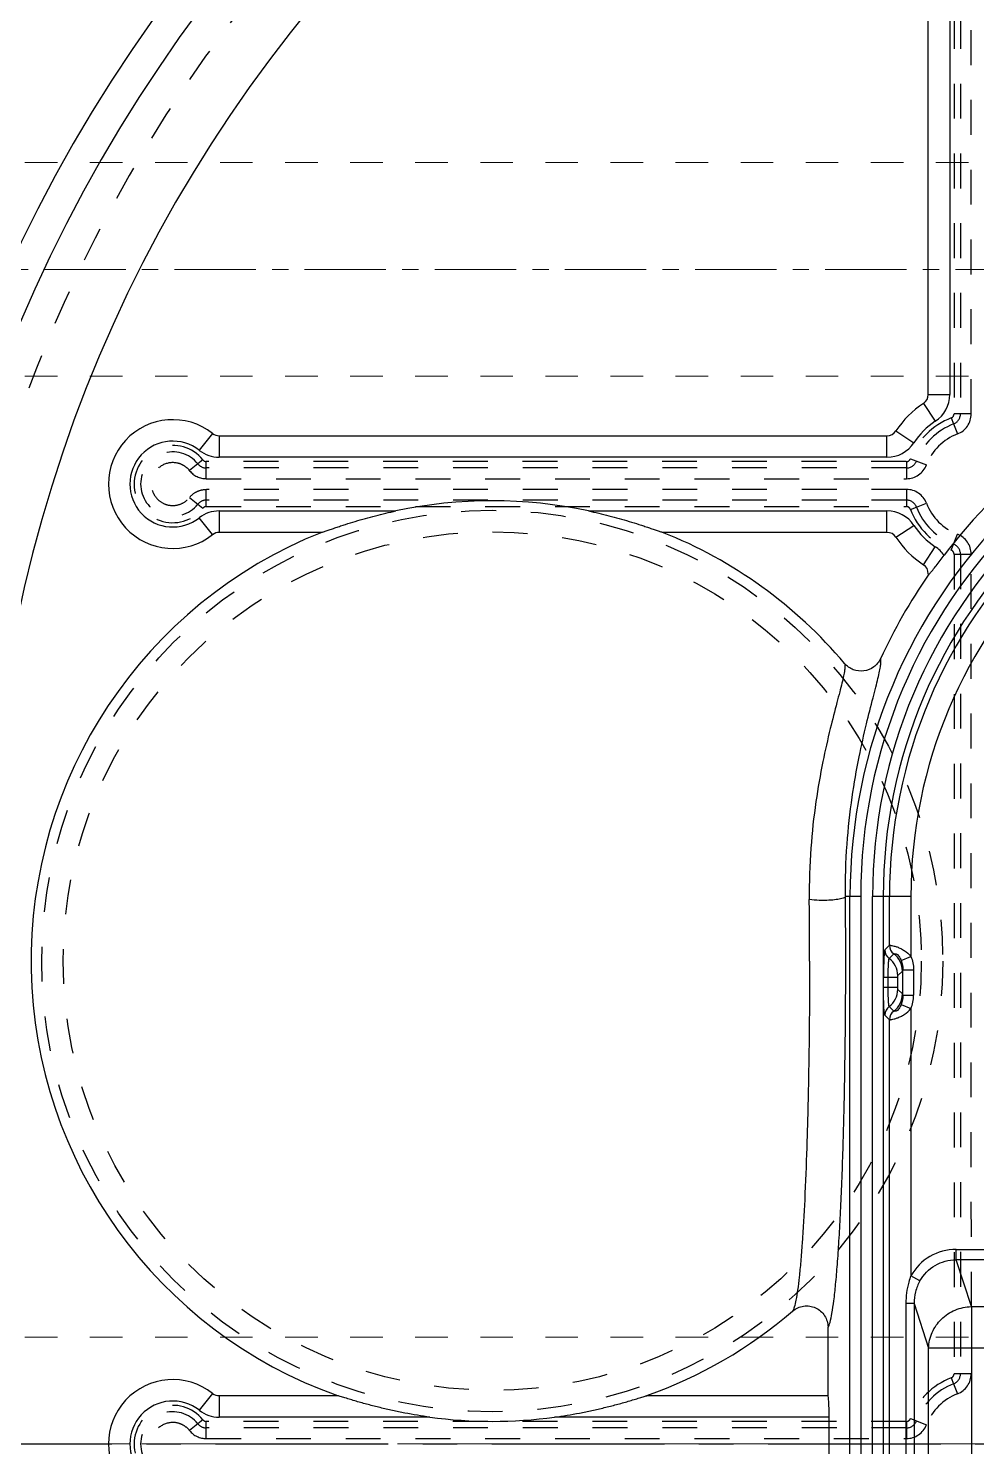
# Model space of a CAD drawing. Header units: millimetres. Extents: x -840 to 1682, y -9216 to -2117.
# Drawn here: x 237.3 to 281.7, y -4227.6 to -4161.1 of the extents above; entities that cross this region are included whole.
import ezdxf

# ---------------------------------------------------------------- set-up
doc = ezdxf.new("R2010")
doc.units = ezdxf.units.MM
doc.header["$LTSCALE"] = 16.335
doc.linetypes.add('CENTER', pattern=[0.6, 0.375, -0.075, 0.075, -0.075])
doc.linetypes.add('HIDDEN', pattern=[0.2, 0.1, -0.1])
doc.layers.get('0').update_dxf_attribs({"linetype": 'CONTINUOUS'})
doc.layers.add('cool', color=153, linetype='HIDDEN', lineweight=9)
doc.layers.add('moldbase', color=7, linetype='CONTINUOUS', lineweight=20)
doc.layers.add('DEFAULT_2', color=8, linetype='HIDDEN')

# ---------------------------------------------------------------- blocks, each defined once
blk = doc.blocks.new('7')
at = {"layer": 'cool', "ltscale": 0.932966}
for p, q in [((-1665.252, -2312.724), (-1303.907, -2312.724)), ((-1665.252, -2322.724), (-1303.907, -2322.724))]:
    blk.add_line(p, q, dxfattribs=at)
at = {"layer": 'cool', "color": 1, "linetype": 'CENTER', "ltscale": 0.621977}
blk.add_line((-1679.58, -2317.724), (-1289.58, -2317.724), dxfattribs=at)

msp = doc.modelspace()

# ---------------------------------------------------------------- linework, layer by layer
at = {"color": 7, "linetype": 'Continuous'}
for p, q in [((279.464, -4178.281), (279.464, -4144.735)), ((280.469, -4144.735), (280.469, -4178.281)), ((279.464, -4178.281), (280.469, -4178.281)), ((279.238, -4178.701), (279.791, -4179.54)), ((245.939, -4180.109), (245.317, -4180.898)), ((246.249, -4180.217), (246.249, -4181.222)), ((246.249, -4180.217), (277.529, -4180.217)), ((277.529, -4181.222), (277.529, -4180.217)), ((277.949, -4179.99), (278.788, -4180.543)), ((277.529, -4181.222), (246.249, -4181.222)), ((246.249, -4183.734), (246.249, -4184.739)), ((246.249, -4183.734), (254.528, -4183.734)), ((263.545, -4183.734), (277.529, -4183.734)), ((277.529, -4184.739), (277.529, -4183.734)), ((245.939, -4184.847), (245.317, -4184.057)), ((277.949, -4184.965), (278.788, -4184.412)), ((251.055, -4184.739), (246.249, -4184.739)), ((277.529, -4184.739), (267.018, -4184.739)), ((279.238, -4186.255), (279.791, -4185.415)), ((279.464, -4186.674), (279.464, -4186.749)), ((276.297, -4201.797), (275.583, -4201.797)), ((275.795, -4253.052), (275.795, -4201.797)), ((276.297, -4201.797), (276.297, -4253.052)), ((276.85, -4253.052), (276.85, -4201.797)), ((278.65, -4201.797), (276.85, -4201.797)), ((277.352, -4201.797), (277.352, -4253.052)), ((277.646, -4204.075), (277.646, -4201.797)), ((278.65, -4201.797), (278.65, -4204.597)), ((277.646, -4204.075), (277.429, -4204.291)), ((277.631, -4204.693), (277.847, -4204.477)), ((278.192, -4204.788), (278.65, -4204.597)), ((278.029, -4205.579), (277.365, -4205.579)), ((277.365, -4206.055), (277.365, -4205.58)), ((277.586, -4206.055), (277.586, -4205.579)), ((278.029, -4205.579), (278.029, -4206.055)), ((278.034, -4205.495), (278.25, -4205.279)), ((278.274, -4206.415), (278.274, -4205.219)), ((278.274, -4205.219), (278.776, -4205.219)), ((278.776, -4205.219), (278.776, -4206.415)), ((278.029, -4206.055), (277.365, -4206.055)), ((278.25, -4206.355), (278.034, -4206.139)), ((278.274, -4206.415), (278.776, -4206.415)), ((277.847, -4207.158), (277.631, -4206.942)), ((278.193, -4206.846), (278.65, -4207.038)), ((278.65, -4207.038), (278.65, -4219.545)), ((277.429, -4207.343), (277.646, -4207.56)), ((277.646, -4247.29), (277.646, -4207.56)), ((280.765, -4218.802), (280.765, -4218.316)), ((280.765, -4218.316), (286.239, -4218.316)), ((281.481, -4220.995), (280.765, -4218.802)), ((286.239, -4218.802), (280.765, -4218.802)), ((279.075, -4219.792), (278.65, -4219.545)), ((278.414, -4220.847), (278.414, -4234.002)), ((278.796, -4220.847), (278.414, -4220.847)), ((278.796, -4220.847), (278.796, -4234.002)), ((278.796, -4220.847), (279.479, -4222.937)), ((281.481, -4220.995), (281.481, -4233.854)), ((281.481, -4220.995), (287.281, -4220.995)), ((274.766, -4225.163), (274.766, -4221.963)), ((279.479, -4231.912), (279.479, -4222.937)), ((287.912, -4222.937), (279.479, -4222.937)), ((245.939, -4225.056), (245.317, -4225.845)), ((246.249, -4225.163), (246.249, -4226.168)), ((246.249, -4225.163), (251.794, -4225.163)), ((266.279, -4225.163), (274.766, -4225.163)), ((256.117, -4226.168), (246.249, -4226.168)), ((274.819, -4226.168), (261.956, -4226.168)), ((274.819, -4228.681), (274.819, -4226.168))]:
    msp.add_line(p, q, dxfattribs=at)
at = {"color": 1, "linetype": 'CENTER', "ltscale": 1.320531}
msp.add_line((220.187, -4227.425), (524.011, -4227.425), dxfattribs=at)
at = {"color": 7, "linetype": 'Continuous'}
for centre, radius, start, end in [((301.749, -4202.3), 81.562, 90, 180), ((301.749, -4202.3), 81.06, 90, 180), ((301.749, -4202.3), 80.559, 90, 180), ((301.749, -4202.3), 80.057, 90, 180), ((301.749, -4202.3), 80.001, 90, 180), ((301.749, -4202.3), 79.5, 90, 180), ((301.749, -4202.3), 71.857, 90, 180), ((301.749, -4202.3), 70.35, 90, 180), ((301.749, -4202.3), 66.33, 90, 180), ((301.247, -4201.797), 25.452, 90, 180), ((301.247, -4201.797), 24.95, 90, 180), ((301.247, -4201.797), 24.396, 90, 180), ((301.247, -4201.797), 23.894, 90, 180), ((301.247, -4201.797), 23.601, 90, 180), ((278.962, -4178.281), 0.502, 303.36701, 0), ((278.962, -4178.281), 1.508, 303.36701, 360), ((281.726, -4182.478), 4.522, 123.36701, 146.63299), ((301.247, -4201.797), 22.597, 90, 180), ((244.074, -4182.478), 3.015, 51.78679, 308.21321), ((281.726, -4182.478), 3.518, 123.36701, 146.63299), ((244.074, -4182.478), 2.01, 51.78679, 308.21321), ((246.249, -4179.714), 0.502, 231.78679, 270), ((277.529, -4179.714), 0.502, 270, 326.63299), ((277.529, -4179.714), 1.508, 270, 326.63299), ((246.249, -4179.714), 1.508, 231.78679, 270), ((301.247, -4201.797), 26.428, 127.85025, 142.7868), ((246.249, -4185.242), 1.508, 90, 128.21321), ((259.037, -4204.812), 21.555, 77.92769, 102.07231), ((277.529, -4185.242), 1.508, 33.36701, 90), ((281.726, -4182.478), 3.518, 213.36701, 236.63299), ((259.037, -4204.812), 21.602, 111.68315, 250.40988), ((246.249, -4185.242), 0.502, 90, 128.21321), ((259.037, -4204.812), 21.602, 40.16269, 68.31685), ((277.529, -4185.242), 0.502, 33.36701, 90), ((281.726, -4182.478), 4.522, 213.36701, 236.63299), ((278.962, -4186.674), 1.508, 34.79661, 56.63299), ((221.255, -4141.134), 73.965, 322.36349, 322.8376), ((278.962, -4186.674), 0.502, 0, 56.63299), ((301.247, -4201.797), 26.48, 145.34385, 155.11948), ((-34.49, -4204.797), 308.392, 359.9972, 0.53246), ((277.932, -4204.29), 0.503, 180.17586, 233.17069), ((278.15, -4204.074), 0.504, 180.06274, 233.01736), ((277.027, -4205.498), 1.007, 0.1765, 53.16248), ((277.243, -4205.282), 1.007, 0.18208, 53.15777), ((277.027, -4206.136), 1.007, 306.84208, 359.81778), ((277.243, -4206.352), 1.007, 306.84239, 359.81813), ((278.148, -4207.559), 0.502, 126.87026, 180.04952), ((259.037, -4204.812), 21.602, 289.59012, 310.64302), ((244.074, -4227.425), 3.015, 51.78679, 308.21321), ((244.074, -4227.425), 2.01, 51.78679, 308.21321), ((246.249, -4224.661), 0.502, 231.78679, 270), ((246.249, -4224.661), 1.508, 231.78679, 270), ((259.037, -4204.812), 21.555, 262.21628, 277.78372)]:
    msp.add_arc(centre, radius, start, end, dxfattribs=at)
msp.add_ellipse((274.766, -4226.168), major_axis=(0, 1.005), ratio=0.052408, start_param=-1.570796, end_param=0, dxfattribs=at)
for points, knots in [([(251.055, -4184.739), (251.065, -4184.739), (251.092, -4184.727), (251.146, -4184.712), (251.22, -4184.685), (251.341, -4184.643), (251.507, -4184.585), (251.717, -4184.514), (251.937, -4184.44), (252.24, -4184.342), (252.625, -4184.222), (253.094, -4184.086), (253.727, -4183.916), (254.207, -4183.803), (254.528, -4183.734)], [0, 0, 0, 0, 0.007625, 0.024283, 0.046712, 0.072662, 0.13049, 0.192581, 0.256943, 0.322646, 0.456299, 0.591511, 0.727438, 1, 1, 1, 1]), ([(263.545, -4183.734), (263.866, -4183.803), (264.346, -4183.916), (264.979, -4184.086), (265.448, -4184.222), (265.833, -4184.342), (266.136, -4184.44), (266.356, -4184.514), (266.566, -4184.585), (266.732, -4184.643), (266.853, -4184.685), (266.927, -4184.712), (266.981, -4184.727), (267.009, -4184.739), (267.018, -4184.739)], [0, 0, 0, 0, 0.272562, 0.408489, 0.543701, 0.677354, 0.743057, 0.807419, 0.86951, 0.927338, 0.953288, 0.975716, 0.992375, 1, 1, 1, 1]), ([(279.623, -4186.563), (279.639, -4186.543), (279.708, -4186.456), (279.776, -4186.368), (279.828, -4186.3)], [0, 0, 0, 0, 0.225748, 1, 1, 1, 1]), ([(279.466, -4186.747), (279.474, -4186.741), (279.495, -4186.719), (279.547, -4186.658), (279.591, -4186.603), (279.623, -4186.563)], [0, 0, 0, 0, 0.130489, 0.367574, 1, 1, 1, 1]), ([(275.545, -4190.88), (275.56, -4190.917), (275.565, -4191.025), (275.544, -4191.218), (275.493, -4191.484), (275.414, -4191.824), (275.308, -4192.239), (275.121, -4192.947), (274.84, -4194.028), (274.491, -4195.572), (274.165, -4197.436), (273.93, -4199.592), (273.881, -4201.127), (273.889, -4201.931)], [0, 0, 0, 0, 0.010805, 0.028035, 0.052104, 0.083177, 0.121346, 0.166676, 0.278995, 0.420245, 0.589749, 0.784984, 1, 1, 1, 1]), ([(277.224, -4190.656), (277.154, -4190.807), (276.934, -4191.078), (276.452, -4191.271), (275.936, -4191.211), (275.652, -4191.007), (275.545, -4190.88)], [0, 0, 0, 0, 0.250064, 0.499967, 0.749908, 1, 1, 1, 1]), ([(275.583, -4201.797), (275.575, -4200.978), (275.625, -4199.418), (275.863, -4197.232), (276.191, -4195.352), (276.538, -4193.805), (276.816, -4192.723), (276.998, -4192.016), (277.102, -4191.602), (277.179, -4191.263), (277.227, -4190.997), (277.246, -4190.803), (277.239, -4190.694), (277.224, -4190.656)], [0, 0, 0, 0, 0.217481, 0.413823, 0.58321, 0.723604, 0.834818, 0.879626, 0.917346, 0.948074, 0.971927, 0.989093, 1, 1, 1, 1]), ([(274.528, -4201.973), (274.47, -4201.973), (274.256, -4201.97), (274.043, -4201.955), (273.889, -4201.931)], [0, 0, 0, 0, 0.271878, 1, 1, 1, 1]), ([(275.583, -4201.797), (275.578, -4201.812), (275.543, -4201.843), (275.426, -4201.891), (275.206, -4201.934), (274.889, -4201.966), (274.654, -4201.973), (274.528, -4201.973)], [0, 0, 0, 0, 0.043767, 0.117778, 0.3539, 0.652534, 1, 1, 1, 1]), ([(274.766, -4221.963), (274.786, -4221.935), (274.821, -4221.858), (274.889, -4221.644), (274.965, -4221.259), (275.051, -4220.665), (275.133, -4219.899), (275.211, -4218.969), (275.285, -4217.885), (275.352, -4216.659), (275.436, -4214.78), (275.517, -4212.187), (275.578, -4208.864), (275.603, -4205.364), (275.594, -4202.989), (275.583, -4201.797)], [0, 0, 0, 0, 0.005122, 0.012367, 0.03341, 0.063175, 0.1014, 0.147722, 0.201642, 0.262597, 0.32992, 0.480726, 0.647549, 0.823174, 1, 1, 1, 1]), ([(277.429, -4204.291), (277.426, -4204.295), (277.421, -4204.307), (277.412, -4204.345), (277.402, -4204.422), (277.392, -4204.543), (277.382, -4204.702), (277.375, -4204.892), (277.367, -4205.188), (277.365, -4205.42), (277.365, -4205.58)], [0, 0, 0, 0, 0.010597, 0.029515, 0.092622, 0.1881, 0.312451, 0.461436, 0.629881, 1, 1, 1, 1]), ([(277.646, -4204.075), (277.649, -4204.073), (277.661, -4204.073), (277.682, -4204.074), (277.714, -4204.078), (277.776, -4204.089), (277.877, -4204.111), (278.017, -4204.155), (278.178, -4204.224), (278.407, -4204.354), (278.561, -4204.491), (278.65, -4204.597)], [0, 0, 0, 0, 0.009515, 0.028187, 0.056047, 0.092934, 0.192084, 0.321279, 0.474664, 0.643623, 1, 1, 1, 1]), ([(273.902, -4204.812), (273.902, -4205.83), (273.893, -4207.831), (273.849, -4210.744), (273.779, -4213.451), (273.686, -4215.858), (273.586, -4217.636), (273.492, -4218.846), (273.423, -4219.575), (273.351, -4220.176), (273.277, -4220.643), (273.211, -4220.947), (273.153, -4221.118), (273.123, -4221.18), (273.107, -4221.203)], [0, 0, 0, 0, 0.185743, 0.365037, 0.531676, 0.679869, 0.804514, 0.856625, 0.901308, 0.938201, 0.96702, 0.987588, 0.994789, 1, 1, 1, 1]), ([(277.586, -4205.579), (277.587, -4205.47), (277.588, -4205.31), (277.593, -4205.106), (277.598, -4204.975), (277.605, -4204.866), (277.611, -4204.782), (277.621, -4204.729), (277.624, -4204.699), (277.63, -4204.693)], [0, 0, 0, 0, 0.370096, 0.538597, 0.687654, 0.81201, 0.907489, 0.970631, 1, 1, 1, 1]), ([(277.847, -4204.477), (277.849, -4204.473), (277.86, -4204.47), (277.897, -4204.469), (277.955, -4204.477), (278.032, -4204.516), (278.095, -4204.59), (278.15, -4204.685), (278.18, -4204.753), (278.193, -4204.788)], [0, 0, 0, 0, 0.022219, 0.06428, 0.219663, 0.357934, 0.561613, 0.781975, 1, 1, 1, 1]), ([(278.029, -4205.579), (278.029, -4205.569), (278.03, -4205.55), (278.03, -4205.525), (278.033, -4205.508), (278.032, -4205.497), (278.034, -4205.495)], [0, 0, 0, 0, 0.360376, 0.673794, 0.900129, 1, 1, 1, 1]), ([(278.274, -4205.219), (278.272, -4205.227), (278.266, -4205.247), (278.26, -4205.269), (278.25, -4205.279)], [0, 0, 0, 0, 0.355623, 1, 1, 1, 1]), ([(277.429, -4207.343), (277.42, -4207.333), (277.414, -4207.291), (277.401, -4207.214), (277.392, -4207.091), (277.382, -4206.933), (277.375, -4206.742), (277.367, -4206.446), (277.365, -4206.214), (277.365, -4206.055)], [0, 0, 0, 0, 0.029625, 0.092355, 0.187757, 0.312245, 0.461334, 0.629814, 1, 1, 1, 1]), ([(277.631, -4206.941), (277.624, -4206.935), (277.62, -4206.906), (277.611, -4206.853), (277.605, -4206.768), (277.598, -4206.659), (277.593, -4206.528), (277.588, -4206.324), (277.586, -4206.165), (277.586, -4206.055)], [0, 0, 0, 0, 0.029475, 0.092708, 0.188156, 0.312443, 0.461481, 0.629977, 1, 1, 1, 1]), ([(278.034, -4206.139), (278.032, -4206.137), (278.033, -4206.127), (278.03, -4206.11), (278.03, -4206.084), (278.029, -4206.065), (278.029, -4206.055)], [0, 0, 0, 0, 0.099878, 0.326216, 0.639633, 1, 1, 1, 1]), ([(278.25, -4206.355), (278.252, -4206.358), (278.264, -4206.376), (278.27, -4206.398), (278.274, -4206.415)], [0, 0, 0, 0, 0.15624, 1, 1, 1, 1]), ([(277.646, -4207.56), (277.649, -4207.562), (277.661, -4207.562), (277.682, -4207.561), (277.714, -4207.556), (277.777, -4207.545), (277.877, -4207.522), (278.018, -4207.479), (278.179, -4207.411), (278.406, -4207.28), (278.561, -4207.143), (278.65, -4207.038)], [0, 0, 0, 0, 0.009528, 0.028229, 0.05619, 0.093146, 0.192428, 0.321655, 0.474681, 0.643709, 1, 1, 1, 1]), ([(278.193, -4206.846), (278.18, -4206.881), (278.15, -4206.949), (278.095, -4207.044), (278.032, -4207.119), (277.955, -4207.157), (277.897, -4207.166), (277.86, -4207.165), (277.849, -4207.161), (277.847, -4207.158)], [0, 0, 0, 0, 0.217868, 0.438328, 0.643373, 0.780174, 0.935677, 0.977795, 1, 1, 1, 1]), ([(280.765, -4218.316), (280.343, -4218.316), (279.483, -4218.545), (278.861, -4219.18), (278.65, -4219.545)], [0, 0, 0, 0, 0.499862, 1, 1, 1, 1]), ([(279.075, -4219.792), (279.242, -4219.497), (279.736, -4218.983), (280.427, -4218.8), (280.765, -4218.802)], [0, 0, 0, 0, 0.500826, 1, 1, 1, 1]), ([(278.65, -4219.545), (278.61, -4219.646), (278.471, -4220.067), (278.414, -4220.513), (278.414, -4220.847)], [0, 0, 0, 0, 0.245387, 1, 1, 1, 1]), ([(279.075, -4219.792), (278.984, -4219.951), (278.841, -4220.295), (278.795, -4220.664), (278.796, -4220.847)], [0, 0, 0, 0, 0.500116, 1, 1, 1, 1]), ([(273.107, -4221.203), (273.25, -4221.08), (273.614, -4220.914), (274.204, -4220.999), (274.654, -4221.39), (274.766, -4221.775), (274.766, -4221.963)], [0, 0, 0, 0, 0.250076, 0.50012, 0.749793, 1, 1, 1, 1]), ([(279.479, -4222.937), (279.484, -4222.687), (279.6, -4222.179), (280.049, -4221.542), (280.706, -4221.111), (281.223, -4221.001), (281.481, -4220.995)], [0, 0, 0, 0, 0.245762, 0.495076, 0.747249, 1, 1, 1, 1]), ([(256.117, -4226.168), (255.725, -4226.115), (255.139, -4226.019), (254.364, -4225.86), (253.788, -4225.728), (253.314, -4225.607), (252.939, -4225.504), (252.664, -4225.426), (252.398, -4225.347), (252.185, -4225.282), (252.026, -4225.232), (251.924, -4225.201), (251.852, -4225.178), (251.811, -4225.168), (251.798, -4225.163), (251.794, -4225.163)], [0, 0, 0, 0, 0.267252, 0.40073, 0.533832, 0.666016, 0.731402, 0.795907, 0.858868, 0.918789, 0.946517, 0.971347, 0.990766, 0.997019, 1, 1, 1, 1]), ([(261.956, -4226.168), (262.348, -4226.115), (262.934, -4226.019), (263.709, -4225.86), (264.285, -4225.728), (264.76, -4225.607), (265.134, -4225.504), (265.409, -4225.426), (265.675, -4225.347), (265.888, -4225.282), (266.047, -4225.232), (266.149, -4225.201), (266.221, -4225.178), (266.262, -4225.168), (266.275, -4225.163), (266.279, -4225.163)], [0, 0, 0, 0, 0.267252, 0.40073, 0.533832, 0.666016, 0.731402, 0.795907, 0.858868, 0.918789, 0.946517, 0.971347, 0.990766, 0.997019, 1, 1, 1, 1])]:
    msp.add_open_spline(points, degree=3, knots=knots, dxfattribs=at)
for points in [[(278.193, -4204.788), (278.245, -4204.924), (278.275, -4205.073), (278.274, -4205.219)], [(278.65, -4204.597), (278.731, -4204.792), (278.776, -4205.007), (278.776, -4205.219)], [(278.274, -4206.415), (278.275, -4206.561), (278.245, -4206.71), (278.193, -4206.846)], [(278.65, -4207.038), (278.732, -4206.843), (278.776, -4206.627), (278.776, -4206.415)], [(277.631, -4206.942), (277.511, -4207.031), (277.429, -4207.193), (277.429, -4207.343)]]:
    msp.add_open_spline(points, degree=3, dxfattribs=at)
at = {"layer": 'cool', "color": 1, "linetype": 'CENTER', "ltscale": 0.621977}
msp.add_line((177.099, -4227.425), (567.099, -4227.425), dxfattribs=at)
at = {"layer": 'DEFAULT_2', "color": 8, "linetype": 'HIDDEN'}
for p, q in [((280.67, -4144.128), (280.67, -4179.192)), ((280.972, -4144.128), (280.972, -4179.192)), ((281.474, -4179.192), (281.474, -4144.13)), ((281.474, -4179.192), (280.67, -4179.192)), ((280.532, -4179.383), (280.649, -4179.662)), ((280.649, -4179.662), (280.828, -4180.131)), ((245.486, -4181.347), (244.858, -4181.85)), ((245.643, -4182.227), (245.643, -4181.423)), ((278.428, -4181.423), (245.643, -4181.423)), ((278.44, -4181.724), (245.643, -4181.724)), ((278.44, -4181.423), (278.44, -4182.227)), ((278.628, -4181.293), (279.379, -4181.58)), ((245.643, -4182.227), (278.44, -4182.227)), ((244.858, -4183.106), (245.486, -4183.608)), ((245.643, -4183.533), (245.643, -4182.729)), ((278.44, -4182.729), (245.645, -4182.729)), ((278.44, -4182.729), (278.44, -4183.533)), ((278.44, -4183.232), (245.643, -4183.232)), ((245.643, -4183.533), (278.44, -4183.533)), ((278.631, -4183.672), (278.909, -4183.555)), ((278.909, -4183.555), (279.379, -4183.375)), ((280.541, -4185.576), (280.828, -4184.825)), ((280.67, -4185.763), (281.474, -4185.763)), ((280.67, -4185.775), (280.67, -4224.139)), ((280.972, -4185.763), (280.972, -4224.139)), ((281.481, -4220.995), (281.474, -4185.763)), ((280.532, -4224.33), (280.649, -4224.609)), ((281.474, -4224.139), (280.67, -4224.139)), ((280.649, -4224.609), (280.828, -4225.078)), ((245.486, -4226.294), (244.858, -4226.797)), ((278.628, -4226.24), (279.379, -4226.527)), ((245.643, -4227.173), (245.643, -4226.369)), ((278.428, -4226.369), (245.643, -4226.369)), ((278.44, -4226.671), (245.643, -4226.671)), ((278.44, -4226.369), (278.44, -4227.173)), ((245.643, -4227.173), (278.44, -4227.173))]:
    msp.add_line(p, q, dxfattribs=at)
for radius in [21.105, 20.1]:
    msp.add_circle((259.037, -4204.812), radius, dxfattribs=at)
for centre, radius, start, end in [((301.749, -4202.3), 81.505, 90, 180), ((301.749, -4202.3), 68.842, 90, 180), ((280.469, -4179.192), 0.502, 290.92483, 0), ((280.469, -4179.192), 1.005, 290.92483, 360), ((281.726, -4182.478), 3.317, 111.01342, 159.07517), ((281.726, -4182.478), 3.015, 110.92483, 159.07517), ((281.726, -4182.478), 2.513, 110.92483, 159.07517), ((244.074, -4182.478), 1.809, 38.68219, 321.31781), ((244.074, -4182.478), 1.508, 38.68219, 321.31781), ((245.641, -4181.226), 1, 218.71054, 270.06844), ((245.643, -4181.222), 0.502, 218.68219, 270), ((245.643, -4181.222), 0.201, 218.68219, 270), ((278.44, -4181.222), 0.502, 270, 339.07517), ((278.44, -4181.222), 1.005, 270, 339.07517), ((244.074, -4182.478), 1.005, 196.82092, 218.68219), ((278.44, -4183.734), 1.005, 20.92483, 90), ((245.643, -4183.734), 0.502, 90, 141.31781), ((245.643, -4183.734), 0.201, 90, 141.31781), ((278.44, -4183.734), 0.502, 20.92483, 90), ((281.726, -4182.478), 3.317, 201.01342, 249.07517), ((281.726, -4182.478), 3.015, 200.92483, 249.07517), ((281.726, -4182.478), 2.513, 200.92483, 249.07517), ((280.469, -4185.763), 1.005, 0, 69.07517), ((280.469, -4185.763), 0.502, 0, 69.07517), ((281.726, -4227.425), 3.317, 111.01342, 159.07517), ((280.469, -4224.139), 0.502, 290.92483, 0), ((280.469, -4224.139), 1.005, 290.92483, 360), ((281.726, -4227.425), 3.015, 110.92483, 159.07517), ((244.074, -4227.425), 1.809, 38.68219, 321.31781), ((281.726, -4227.425), 2.513, 110.92483, 159.07517), ((244.074, -4227.425), 1.508, 38.68219, 321.31781), ((245.643, -4226.168), 0.201, 218.68219, 270), ((278.44, -4226.168), 0.502, 270, 339.07517), ((245.641, -4226.173), 1, 218.71054, 270.06844), ((245.643, -4226.168), 0.502, 218.68219, 270), ((278.44, -4226.168), 1.005, 270, 339.07517)]:
    msp.add_arc(centre, radius, start, end, dxfattribs=at)
for points, knots in [([(280.536, -4179.382), (280.575, -4179.369), (280.644, -4179.316), (280.67, -4179.233), (280.67, -4179.192)], [0, 0, 0, 0, 0.499817, 1, 1, 1, 1]), ([(244.861, -4181.852), (244.789, -4181.762), (244.612, -4181.606), (244.181, -4181.432), (243.568, -4181.512), (243.152, -4181.971), (243.05, -4182.424), (243.078, -4182.658), (243.112, -4182.769)], [0, 0, 0, 0, 0.125847, 0.251946, 0.500004, 0.748069, 0.874162, 1, 1, 1, 1]), ([(278.428, -4181.423), (278.47, -4181.425), (278.557, -4181.402), (278.613, -4181.332), (278.628, -4181.293)], [0, 0, 0, 0, 0.49996, 1, 1, 1, 1]), ([(243.289, -4183.106), (243.383, -4183.223), (243.627, -4183.417), (244.08, -4183.517), (244.532, -4183.411), (244.773, -4183.215), (244.867, -4183.098)], [0, 0, 0, 0, 0.250023, 0.499961, 0.749909, 1, 1, 1, 1]), ([(244.867, -4183.098), (244.959, -4182.983), (245.199, -4182.794), (245.497, -4182.729), (245.645, -4182.729)], [0, 0, 0, 0, 0.499875, 1, 1, 1, 1]), ([(278.63, -4183.667), (278.617, -4183.628), (278.563, -4183.559), (278.481, -4183.533), (278.44, -4183.533)], [0, 0, 0, 0, 0.499817, 1, 1, 1, 1]), ([(280.67, -4185.775), (280.673, -4185.734), (280.65, -4185.647), (280.58, -4185.59), (280.541, -4185.576)], [0, 0, 0, 0, 0.49996, 1, 1, 1, 1]), ([(280.536, -4224.329), (280.575, -4224.316), (280.644, -4224.262), (280.67, -4224.18), (280.67, -4224.139)], [0, 0, 0, 0, 0.499817, 1, 1, 1, 1]), ([(278.428, -4226.369), (278.47, -4226.372), (278.557, -4226.349), (278.613, -4226.279), (278.628, -4226.24)], [0, 0, 0, 0, 0.49996, 1, 1, 1, 1]), ([(244.861, -4226.799), (244.789, -4226.709), (244.612, -4226.553), (244.181, -4226.379), (243.568, -4226.459), (243.152, -4226.918), (243.05, -4227.371), (243.078, -4227.605), (243.112, -4227.716)], [0, 0, 0, 0, 0.125847, 0.251946, 0.500004, 0.748069, 0.874162, 1, 1, 1, 1])]:
    msp.add_open_spline(points, degree=3, knots=knots, dxfattribs=at)
at = {"layer": 'moldbase', "color": 1, "linetype": 'CENTER', "ltscale": 3.420875}
msp.add_line((577.305, -4227.425), (166.894, -4227.425), dxfattribs=at)

# ---------------------------------------------------------------- block references
for p in [(1856.679, -1854.701), (1856.679, -1909.701)]:
    msp.add_blockref('7', p)

doc.saveas('drawing.dxf')
